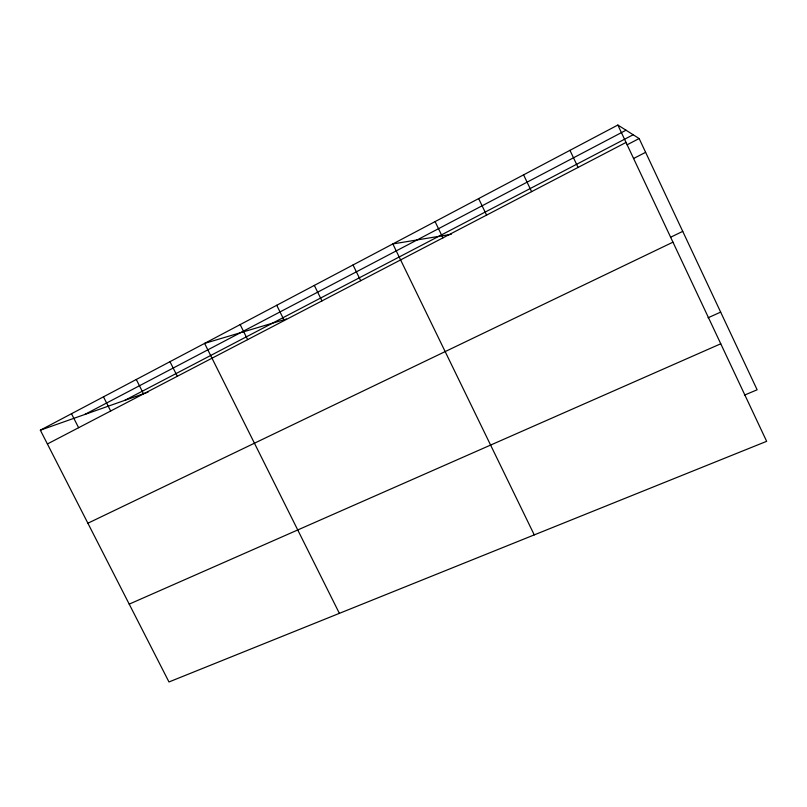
<?xml version="1.0" encoding="UTF-8"?>
<svg xmlns="http://www.w3.org/2000/svg" width="807" height="807" viewBox="0 0 807 807"><rect width="100%" height="100%" fill="white"/><g stroke="black" fill="none" stroke-linecap="round" stroke-linejoin="round"><path stroke-width="1.21" d="M617.849 125.035L766.65 441.318L168.976 681.965L40.35 430.181L617.849 125.035L639.144 138.542L757.137 389.791L744.427 395.137M84.765 414.485L626.01 130.22M124.843 400.333L633.162 134.749M47.401 443.981L626.04 142.435M627.1 144.806L639.144 138.542M633.545 158.525L645.61 152.321M670.587 237.248L682.742 231.377M87.882 523.229L672.957 242.171M708.042 317.797L720.661 312.117M129.221 604.13L720.762 343.782M40.35 430.181L148.074 392.121M286.525 319.017L204.605 343.389L339.374 613.35M451.305 234.302L392.838 243.936L534.254 534.89M71.5 413.719L78.622 427.72M103.478 396.822L110.66 411.015M136.292 379.482L143.545 393.887M169.984 361.677L177.318 376.284M240.173 324.596L247.638 339.636M276.73 305.278L284.276 320.54M314.337 285.406L321.953 300.91M353.022 264.968L360.709 280.705M435.084 221.612L442.942 237.863M478.652 198.593L486.581 215.116M523.592 174.847L531.601 191.652M569.964 150.344L578.064 167.442"/></g></svg>
